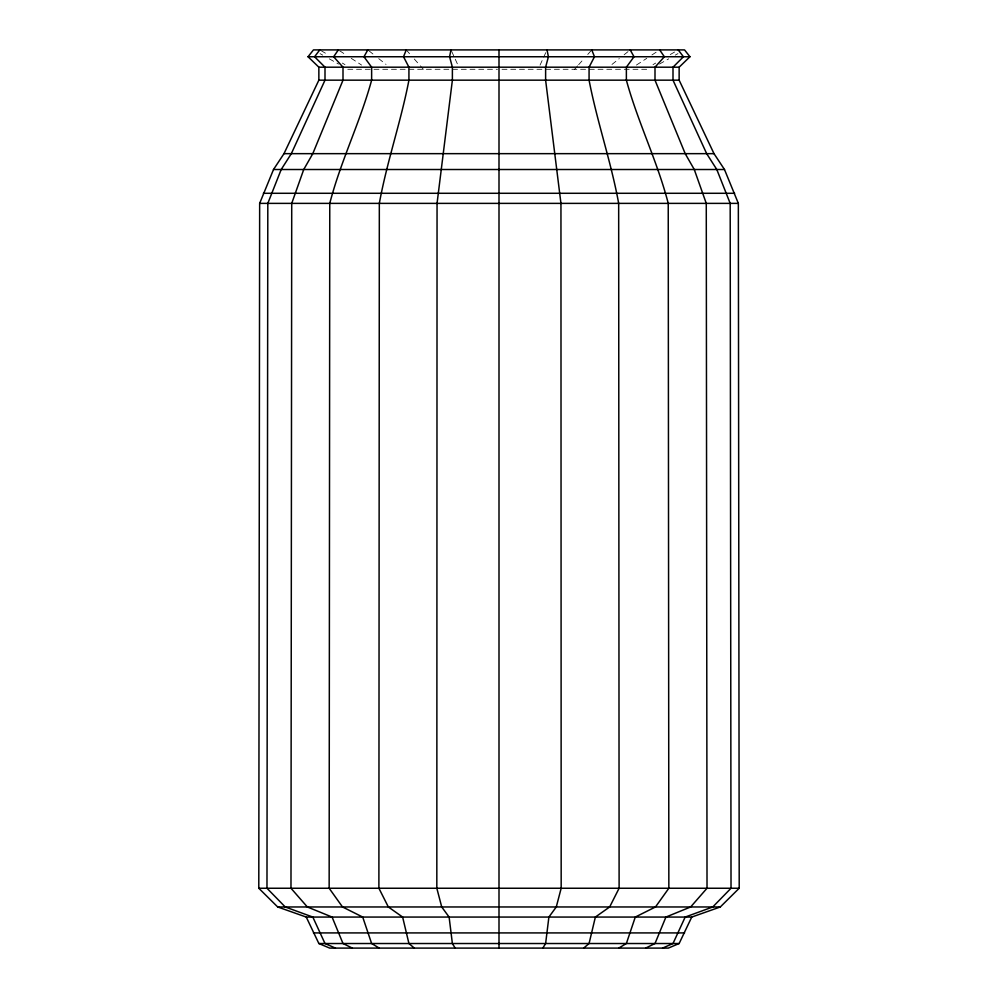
<?xml version="1.0" encoding="UTF-8"?>
<svg xmlns="http://www.w3.org/2000/svg" width="998" height="998" viewBox="0 0 998 998"><rect width="100%" height="100%" fill="white"/><g stroke="black" fill="none" stroke-linecap="round" stroke-linejoin="round"><path stroke-width="0.75" stroke-dasharray="4.99 3.74" d="M540.043 65.132L546.38 51.285M574.611 69.286L577.63 65.856M578.64 64.72L583.693 59.019M587.735 54.466L591.764 49.9M611.986 64.433L619.271 58.62M624.124 54.74L628.977 50.873M636.412 65.07L646.754 58.333M651.931 54.952L658.393 50.748M653.016 64.633L655.674 63.074M670.257 54.553L676.894 50.673M659.453 64.059L668.697 58.845M675.297 55.115L677.941 53.63M347.791 69.286L497.491 69.286M502.006 69.286L650.209 69.286M320.059 53.63L322.703 55.115M329.303 58.845L338.547 64.059M321.106 50.673L327.743 54.553M342.326 63.074L344.984 64.633M339.607 50.748L346.069 54.952M351.246 58.333L361.588 65.07M369.023 50.873L373.876 54.74M378.729 58.62L386.014 64.433M406.236 49.9L410.265 54.466M414.307 59.019L419.36 64.72M420.37 65.856L423.389 69.286M451.62 51.285L457.957 65.132"/><path stroke-width="1.5" d="M679.139 67.19L679.139 80.164L714.007 153.655L724.486 169.51L738.345 203.38L739.206 888.245L720.294 906.97L691.739 917.062L306.261 917.062L277.706 906.97L258.794 888.245L259.655 203.38L273.514 169.51L283.993 153.655L318.861 80.164L318.861 67.19L308.058 56.749L313.459 49.9L684.541 49.9L689.942 56.749L679.139 67.19L318.861 67.19M450.984 49.9L449.587 56.749L452.381 67.19L452.381 80.164L437.049 203.38L436.825 888.245L441.727 906.97L449.112 917.062L452.381 943.522L455.175 948.1M406.236 49.9L403.529 56.749L408.931 67.19L408.931 80.164C400.922 121.744 386.912 161.776 379.327 203.38L378.891 888.245L388.347 906.97L402.631 917.062L408.931 943.522L414.332 948.1M306.261 917.062L318.861 943.522L329.677 948.1L668.323 948.1L679.139 943.522L691.739 917.062M367.8 49.9L363.983 56.749L371.63 67.19L371.63 80.164C360.153 122.205 340.63 161.289 329.764 203.38L329.153 888.245L342.526 906.97L362.711 917.062L371.63 943.522L379.265 948.1M542.825 948.1L545.619 943.522L548.888 917.062L556.273 906.97L561.175 888.245L560.951 203.38L545.619 80.164L545.619 67.19L548.413 56.749L547.016 49.9M338.322 49.9L333.644 56.749L343 67.19L343 80.164L312.798 153.655L303.729 169.51L291.728 203.38L290.979 888.245L307.359 906.97L332.084 917.062L343 943.522L352.356 948.1M319.784 49.9L314.57 56.749L324.999 67.19L324.999 80.164L291.329 153.655L281.199 169.51L267.813 203.38L266.977 888.245L285.241 906.97L312.823 917.062L324.999 943.522L335.44 948.1M583.668 948.1L589.07 943.522L595.369 917.062L609.653 906.97L619.109 888.245L618.673 203.38C611.088 161.776 597.078 121.744 589.07 80.164L589.07 67.19L594.471 56.749L591.764 49.9M618.735 948.1L626.37 943.522L635.289 917.062L655.474 906.97L668.847 888.245L668.236 203.38C657.37 161.289 637.847 122.205 626.37 80.164L626.37 67.19L634.017 56.749L630.2 49.9M645.644 948.1L655 943.522L665.915 917.062L690.641 906.97L707.021 888.245L706.272 203.38L694.271 169.51L685.202 153.655L655 80.164L655 67.19L664.356 56.749L659.678 49.9M662.56 948.1L673.001 943.522L685.177 917.062L712.759 906.97L731.023 888.245L730.187 203.38L716.801 169.51L706.671 153.655L673.001 80.164L673.001 67.19L683.43 56.749L678.216 49.9M308.058 56.749L689.942 56.749M318.861 80.164L679.139 80.164M283.993 153.655L714.007 153.655M273.514 169.51L724.486 169.51M263.372 193.288L734.628 193.288M259.655 203.38L738.345 203.38M258.794 888.245L739.206 888.245M277.706 906.97L720.294 906.97M313.459 932.918L684.541 932.918M318.861 943.522L679.139 943.522M499 49.9L499 948.1"/></g></svg>
